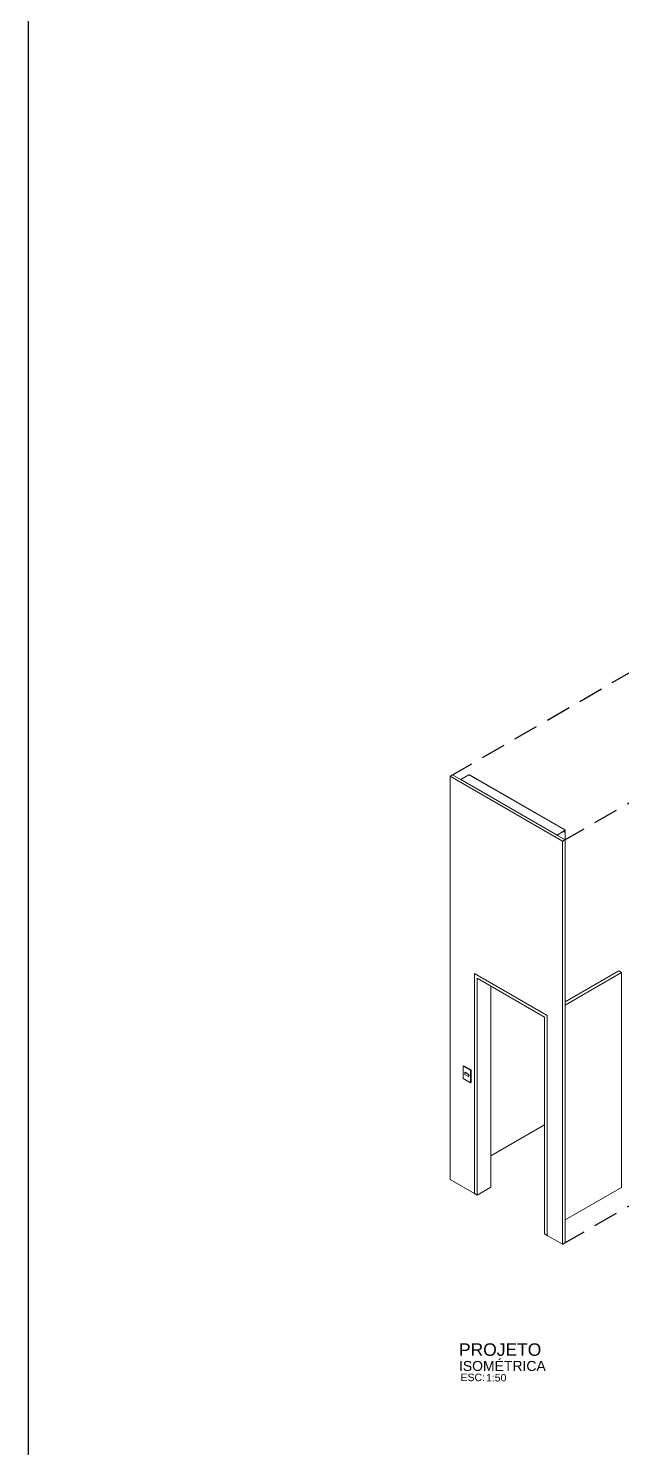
# Model space of a CAD drawing. Header units: inches. Extents: x -409 to -274, y -29 to 11.
# Drawn here: x -292.68 to -286.74, y -18.63 to -4.42 of the extents above; entities that cross this region are included whole.
import ezdxf
from ezdxf.enums import TextEntityAlignment as Align

# ---------------------------------------------------------------- set-up
doc = ezdxf.new("R2010")
doc.units = ezdxf.units.IN
doc.header["$MEASUREMENT"] = 0
doc.linetypes.add('_Tracejado pequeno', pattern=[2.25, 1.5, -0.75])
doc.linetypes.add('HIDDEN', pattern=[0.375, 0.25, -0.125])
doc.layers.get('0').update_dxf_attribs({"color": 8})
for name, color, linetype in [('ARQ-COTA-25', 12, 'Continuous'), ('ARQ-PIS', 1, 'Continuous'), ('ARQ-TXT-02', 2, 'Continuous'), ('ARQ-TXT-03', 3, 'Continuous'), ('ARQ-TXT-04', 4, 'Continuous'), ('PROJECÃO', 1, 'HIDDEN')]:
    doc.layers.add(name, color=color, linetype=linetype)
for name, color, linetype, lineweight in [('Caminho do deslocamento', 7, '_Tracejado pequeno', 9), ('Dispositivos elétricos', 7, 'Continuous', 9), ('Padrão de superfície', 7, 'Continuous', 9), ('Paredes', 7, 'Continuous', 9), ('Portas', 7, 'Continuous', 9)]:
    doc.layers.add(name, color=color, linetype=linetype, lineweight=lineweight)
doc.styles.add('Arial', font='ARIALUNI.ttf')

# ---------------------------------------------------------------- blocks, each defined once
blk = doc.blocks.new('PO_Executiva_Teste - PO_Abrir_0_86x2_10-2518959-ISOMÉTRICA')
at = {"layer": 'Portas'}
for p, q in [((20234, -15401), (20234, -15400)), ((20799, -15727), (20234, -15401)), ((20234, -17115), (20234, -15401)), ((20255, -15437), (20255, -17128)), ((20255, -15437), (20778, -15740)), ((20940, -15622), (21359, -15380)), ((21380, -15392), (20940, -15646)), ((21359, -15380), (21380, -15392)), ((21380, -17068), (21380, -15392)), ((20361, -17066), (20361, -15499)), ((20778, -15740), (20778, -17430)), ((20799, -17442), (20799, -15727)), ((20800, -15727), (20799, -15727)), ((20255, -17128), (20234, -17115)), ((20361, -17066), (20255, -17128)), ((21380, -17068), (20940, -17321)), ((20778, -17430), (20799, -17442)), ((20800, -17442), (20799, -17442))]:
    blk.add_line(p, q, dxfattribs=at)
blk = doc.blocks.new('CAIXA VERTICE V9 - Interruptor 1s-2532190-ISOMÉTRICA')
at = {"layer": 'Dispositivos elétricos'}
for p, q in [((20150, -16119), (20146, -16121)), ((20203, -16154), (20146, -16121)), ((20146, -16121), (20146, -16219)), ((20150, -16119), (20206, -16152)), ((20146, -16219), (20203, -16252)), ((20160, -16170), (20157, -16172)), ((20157, -16172), (20187, -16187)), ((20157, -16172), (20157, -16188)), ((20187, -16204), (20157, -16188)), ((20189, -16186), (20160, -16170)), ((20187, -16187), (20189, -16186)), ((20187, -16187), (20187, -16204)), ((20189, -16203), (20187, -16204)), ((20189, -16203), (20189, -16186)), ((20203, -16154), (20206, -16152)), ((20203, -16252), (20203, -16154)), ((20206, -16250), (20203, -16252)), ((20206, -16152), (20206, -16250))]:
    blk.add_line(p, q, dxfattribs=at)
blk = doc.blocks.new('*U497')
at = {"layer": 'ARQ-TXT-02', "insert": (0.016, 0.158), "char_height": 0.075, "attachment_point": 1, "style": 'Arial'}
blk.add_mtext_dynamic_manual_height_columns('ESC:', width=0.00229, gutter_width=0.417, heights=[0], dxfattribs=at)
at = {"layer": 'ARQ-TXT-02', "style": 'Arial'}
blk.add_attdef('ESCALA', (0.271, 0.08), '', height=0.075, dxfattribs=at)
at = {"layer": 'ARQ-TXT-03', "style": 'Arial'}
blk.add_attdef('DESENHO', (0, 0.185), '', height=0.1, dxfattribs=at)
at = {"layer": 'ARQ-TXT-04', "style": 'Arial'}
blk.add_attdef('MATÉRIA', text='', height=0.125, dxfattribs=at).set_placement((0, 0.299), align=Align.BOTTOM_LEFT)

msp = doc.modelspace()

# ---------------------------------------------------------------- hatches: boundary and pattern name
at = {"layer": 'Padrão de superfície', "true_color": 0xffffff}
h = msp.add_hatch(dxfattribs=at)
h.set_pattern_fill('FP_4', scale=0.001285, style=0, pattern_type=2)
h.set_pattern_definition([(30, (-283.4503, -9.701393), (0.18456953, 0.1598419), [0.017583, -0.142259, 0.017583, -0.9947504]), (30, (-283.4503, -9.701393), (0.18456953, 0.1598419), [-0.1774248, -0.142259, 0.017583, -0.3021009, -0.5328063]), (30, (-283.4503, -9.701393), (0.18456953, 0.1598419), [-0.6393676, 0.017583, -0.142259, 0.017583, -0.3553815]), (30, (-283.4503, -9.701393), (0.18456953, 0.1598419), [-0.8167925, -0.0889783, 0.017583, -0.2488202]), (125.104, (-283.38109, -9.63479), (-0.1322455, 0.08157683), [0.01324, -0.1071188, -0.7622722]), (125.104, (-283.38109, -9.63479), (-0.1322455, 0.08157683), [-0.1203586, 0.01324, -0.1071188, -0.6419136]), (125.104, (-283.38109, -9.63479), (-0.1322455, 0.08157683), [-0.2407173, 0.01324, -0.2274774, -0.4011963]), (125.104, (-283.38109, -9.63479), (-0.1322455, 0.08157683), [-0.4814345, 0.01324, -0.1071188, -0.2808364]), (125.104, (-283.38109, -9.63479), (-0.1322455, 0.08157683), [-0.6017932, 0.01324, -0.0669996, -0.2005982]), (125.104, (-283.38109, -9.63479), (-0.1322455, 0.08157683), [-0.6820327, 0.01324, -0.1873583]), (248.794, (-283.358016, -9.51491), (-0.0523245, -0.2414199), [0.0210474, -0.170297, -1.2118486]), (248.794, (-283.358016, -9.51491), (-0.0523245, -0.2414199), [-0.1913442, 0.0210474, -0.170297, -1.0205044]), (248.794, (-283.358016, -9.51491), (-0.0523245, -0.2414199), [-0.3826885, 0.0210474, -0.361641, -0.6378146]), (248.794, (-283.358016, -9.51491), (-0.0523245, -0.2414199), [-0.7653783, 0.0210474, -0.170297, -0.4464703]), (248.794, (-283.358016, -9.51491), (-0.0523245, -0.2414199), [-0.9567225, 0.0210474, -0.106515, -0.318908]), (248.794, (-283.358016, -9.51491), (-0.0523245, -0.2414199), [-1.084285, 0.0210474, -0.2978593])])
h.paths.add_polyline_path([(-287.302, -16.487), (-287.302, -16.487), (-287.302, -12.453), (-287.383, -12.5), (-287.302, -12.547), (-287.302, -16.101)])

# ---------------------------------------------------------------- linework, layer by layer
at = {"layer": 'ARQ-PIS', "color": 4, "linetype": 'ByBlock'}
msp.add_lwpolyline([(-292.675, -1.844), (-275.208, -1.844), (-275.208, -21.921), (-292.675, -21.921)], close=True, dxfattribs=at)
at = {"layer": 'Caminho do deslocamento'}
msp.add_line((-288.046, -15.711), (-287.51, -15.401), dxfattribs=at)
at = {"layer": 'Paredes'}
for p, q in [((-288.454, -11.912), (-288.428, -11.897)), ((-287.328, -12.562), (-288.454, -11.912)), ((-288.454, -11.912), (-288.454, -15.947)), ((-288.428, -11.897), (-287.302, -12.547)), ((-288.265, -11.897), (-288.346, -11.944)), ((-288.265, -11.897), (-287.302, -12.452)), ((-288.264, -11.894), (-288.263, -11.893)), ((-287.303, -12.449), (-288.264, -11.894)), ((-288.264, -11.894), (-288.264, -11.897)), ((-288.263, -11.893), (-287.302, -12.448)), ((-287.383, -12.5), (-288.346, -11.944)), ((-287.383, -12.5), (-287.302, -12.452)), ((-287.302, -12.448), (-287.303, -12.449)), ((-287.303, -12.452), (-287.303, -12.449)), ((-287.302, -12.448), (-287.302, -12.452)), ((-287.302, -12.452), (-287.302, -15.334)), ((-287.302, -12.547), (-287.328, -12.562)), ((-287.328, -16.597), (-287.328, -12.562)), ((-287.302, -12.547), (-287.302, -16.582)), ((-288.208, -13.886), (-287.482, -14.306)), ((-287.482, -14.306), (-287.482, -15.355)), ((-287.302, -15.334), (-287.302, -16.487)), ((-287.482, -15.355), (-287.482, -16.508)), ((-288.454, -15.947), (-288.209, -16.088)), ((-287.482, -16.508), (-287.328, -16.597)), ((-287.328, -16.597), (-287.302, -16.582))]:
    msp.add_line(p, q, dxfattribs=at)
at = {"layer": 'PROJECÃO'}
for p, q in [((-288.454, -11.912), (-284.821, -9.814)), ((-287.328, -12.562), (-283.695, -10.464)), ((-287.328, -16.597), (-283.695, -14.499))]:
    msp.add_line(p, q, dxfattribs=at)

# ---------------------------------------------------------------- block references
at = {"xscale": 0.001284551661531, "yscale": 0.001284551661531, "zscale": 0.001284551661531}
for name in ['PO_Executiva_Teste - PO_Abrir_0_86x2_10-2518959-ISOMÉTRICA', 'CAIXA VERTICE V9 - Interruptor 1s-2532190-ISOMÉTRICA']:
    msp.add_blockref(name, (-314.2, 5.896), dxfattribs=at)
at = {"layer": 'ARQ-COTA-25', "ltscale": 0.0019, "transparency": 33554687}
msp.add_blockref('*U497', (-288.365, -18.05), dxfattribs=at).add_auto_attribs({'ESCALA': '1:50', 'DESENHO': 'ISOMÉTRICA', 'MATÉRIA': 'PROJETO'})

doc.saveas('drawing.dxf')
